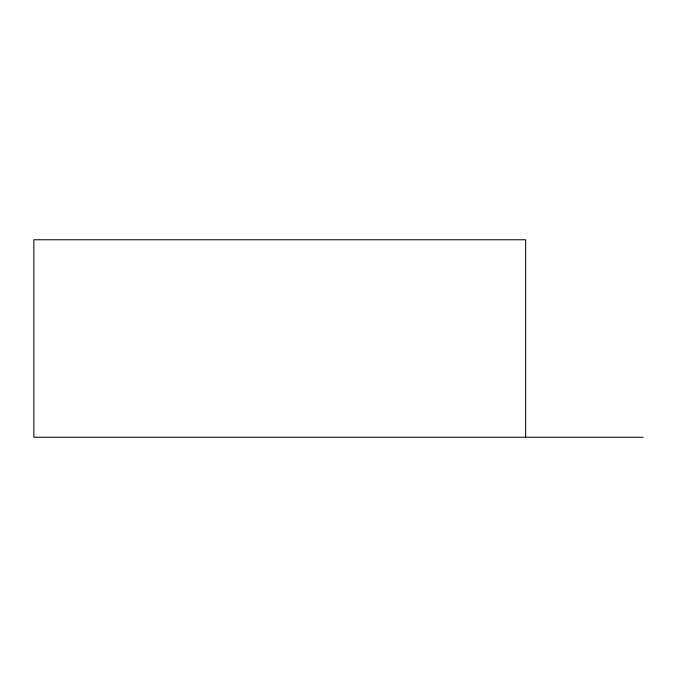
<?xml version="1.0" encoding="UTF-8"?>
<svg xmlns="http://www.w3.org/2000/svg" width="677" height="677" viewBox="0 0 677 677"><rect width="100%" height="100%" fill="white"/><g stroke="black" fill="none" stroke-linecap="round" stroke-linejoin="round"><path stroke-width="1.02" d="M643.15 437.24L33.85 437.24L33.85 239.76L525.648 239.76L525.648 437.24"/></g></svg>
